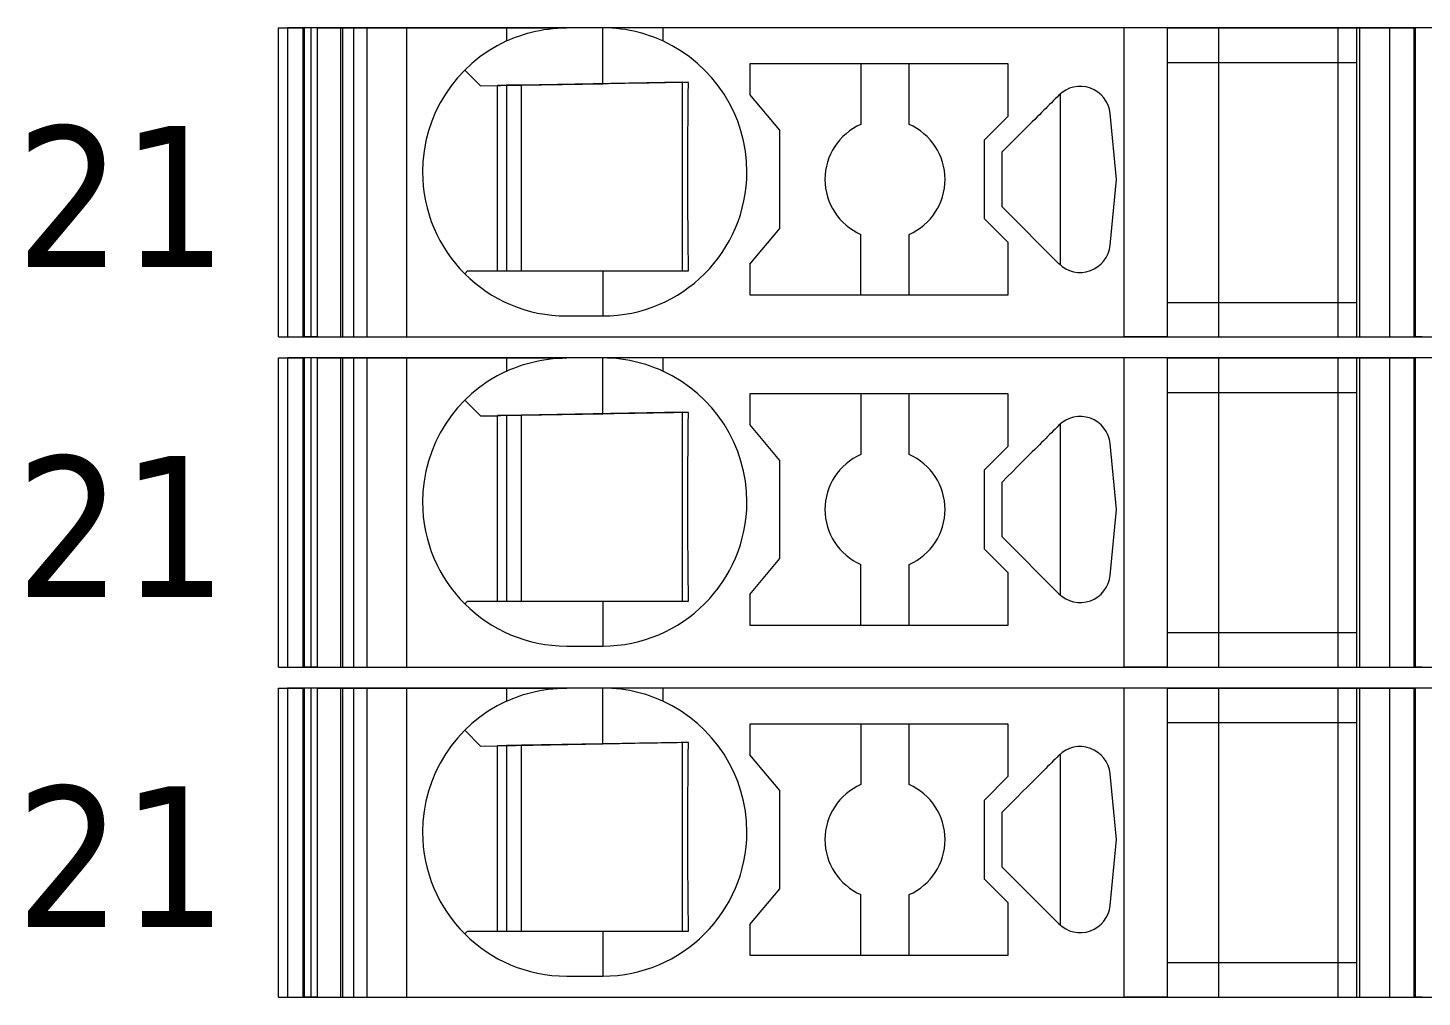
# Model space of a CAD drawing. Header units: millimetres. Extents: x 0 to 1680, y 0 to 1188.
# Drawn here: x 836.68 to 859.89, y 302.85 to 319 of the extents above; entities that cross this region are included whole.
import ezdxf
from ezdxf.enums import TextEntityAlignment as Align

# ---------------------------------------------------------------- set-up
doc = ezdxf.new("R2010")
doc.units = ezdxf.units.MM
for name, color, linetype, lineweight in [('EPLAN309', 5, 'Continuous', 5), ('EPLAN493', 5, 'Continuous', 5), ('MAIN-1', 7, 'Continuous', 5), ('MAIN-2', 7, 'Continuous', 5)]:
    doc.layers.add(name, color=color, linetype=linetype, lineweight=lineweight)
doc.styles.add('Tahoma', font='')
doc.styles.get('Tahoma').set_extended_font_data('Tahoma')

# ---------------------------------------------------------------- blocks, each defined once
blk = doc.blocks.new('EPLSYM_LibrarySPECIAL_Symbol12_Variant0_Placement8_15')
at = {"layer": 'EPLAN309', "lineweight": 13, "ltscale": 16}
blk.add_lwpolyline([(0, -5.15), (68.15, -5.15), (68.15, 0), (0, 0)], close=True, dxfattribs=at)
at = {"layer": 'EPLAN493', "color": 5, "style": 'Tahoma'}
blk.add_attdef('17_20450', text='', height=2.3478, dxfattribs=at).set_placement((0, -21.83478), align=Align.MIDDLE_RIGHT)
blk = doc.blocks.new('EPLSYM_LibrarySPECIAL_Symbol12_Variant0_Placement8_16')
at = {"layer": 'EPLAN309', "lineweight": 13, "ltscale": 16}
blk.add_lwpolyline([(0, -5.15), (68.15, -5.15), (68.15, 0), (0, 0)], close=True, dxfattribs=at)
at = {"layer": 'EPLAN493', "color": 5, "style": 'Tahoma'}
blk.add_attdef('17_20450', text='', height=2.3478, dxfattribs=at).set_placement((0, -21.83478), align=Align.MIDDLE_RIGHT)
blk = doc.blocks.new('EPLSYM_LibrarySPECIAL_Symbol12_Variant0_Placement8_17')
at = {"layer": 'EPLAN309', "lineweight": 13, "ltscale": 16}
blk.add_lwpolyline([(0, -5.15), (68.15, -5.15), (68.15, 0), (0, 0)], close=True, dxfattribs=at)
at = {"layer": 'EPLAN493', "color": 5, "style": 'Tahoma'}
blk.add_attdef('17_20450', text='', height=2.3478, dxfattribs=at).set_placement((0, -21.83478), align=Align.MIDDLE_RIGHT)

msp = doc.modelspace()

# ---------------------------------------------------------------- linework, layer by layer
at = {"layer": 'MAIN-1'}
for p, q in [((840.85, 319), (841.284, 319)), ((840.85, 313.85), (840.85, 319)), ((841.393, 319), (841.284, 319)), ((841.284, 313.85), (841.284, 319)), ((841.501, 319), (841.393, 319)), ((841.393, 313.85), (841.393, 319)), ((841.501, 319), (844.65, 319)), ((841.501, 313.85), (841.501, 319)), ((844.65, 319), (845.65, 319)), ((844.65, 319), (844.65, 318.782)), ((845.272, 318.97), (845.346, 318.981)), ((845.346, 318.981), (845.421, 318.989)), ((845.421, 318.989), (845.497, 318.995)), ((845.497, 318.995), (845.573, 318.999)), ((845.573, 318.999), (845.65, 319)), ((846.25, 319), (845.65, 319)), ((846.327, 318.999), (846.25, 319)), ((847.25, 319), (846.25, 319)), ((846.25, 318.068), (846.25, 319)), ((846.403, 318.995), (846.327, 318.999)), ((846.479, 318.989), (846.403, 318.995)), ((846.554, 318.981), (846.479, 318.989)), ((846.628, 318.97), (846.554, 318.981)), ((854.932, 319), (847.25, 319)), ((847.25, 319), (847.25, 318.782)), ((855.65, 319), (854.932, 319)), ((854.932, 313.85), (854.932, 319)), ((855.65, 319), (858.8, 319)), ((855.65, 319), (855.65, 313.85)), ((858.8, 319), (859.35, 319)), ((858.8, 319), (858.8, 313.85)), ((859.35, 319), (859.784, 319)), ((859.35, 319), (859.35, 313.85)), ((859.893, 319), (859.784, 319)), ((859.784, 313.85), (859.784, 319)), ((844.65, 318.782), (844.702, 318.805)), ((844.702, 318.805), (844.756, 318.827)), ((844.756, 318.827), (844.813, 318.849)), ((844.813, 318.849), (844.872, 318.87)), ((844.872, 318.87), (844.933, 318.89)), ((844.933, 318.89), (844.997, 318.909)), ((844.997, 318.909), (845.063, 318.927)), ((845.063, 318.927), (845.131, 318.943)), ((845.131, 318.943), (845.201, 318.958)), ((845.201, 318.958), (845.272, 318.97)), ((846.699, 318.958), (846.628, 318.97)), ((846.769, 318.943), (846.699, 318.958)), ((846.837, 318.927), (846.769, 318.943)), ((846.903, 318.909), (846.837, 318.927)), ((846.967, 318.89), (846.903, 318.909)), ((847.028, 318.87), (846.967, 318.89)), ((847.087, 318.849), (847.028, 318.87)), ((847.144, 318.827), (847.087, 318.849)), ((847.198, 318.805), (847.144, 318.827)), ((847.25, 318.782), (847.198, 318.805)), ((843.953, 318.297), (844.217, 318.033)), ((848.7, 318.4), (848.7, 317.889)), ((853, 318.4), (848.7, 318.4)), ((850.55, 318.4), (850.55, 317.392)), ((851.35, 317.392), (851.35, 318.4)), ((853, 317.529), (853, 318.4)), ((855.65, 318.425), (858.8, 318.425)), ((844.217, 318.033), (846.25, 318.068)), ((844.9, 314.95), (844.9, 318.045)), ((846.345, 318.07), (846.25, 318.068)), ((846.438, 318.071), (846.345, 318.07)), ((846.53, 318.073), (846.438, 318.071)), ((846.618, 318.075), (846.53, 318.073)), ((846.703, 318.076), (846.618, 318.075)), ((846.786, 318.077), (846.703, 318.076)), ((846.865, 318.079), (846.786, 318.077)), ((846.943, 318.08), (846.865, 318.079)), ((847.017, 318.081), (846.943, 318.08)), ((847.09, 318.082), (847.017, 318.081)), ((847.16, 318.084), (847.09, 318.082)), ((847.229, 318.085), (847.16, 318.084)), ((847.297, 318.086), (847.229, 318.085)), ((847.363, 318.087), (847.297, 318.086)), ((847.428, 318.088), (847.363, 318.087)), ((847.491, 318.089), (847.428, 318.088)), ((847.554, 318.09), (847.491, 318.089)), ((847.615, 318.091), (847.554, 318.09)), ((847.579, 314.95), (847.579, 318.091)), ((847.676, 318.092), (847.615, 318.091)), ((847.676, 318.022), (847.676, 318.092)), ((844.5, 314.95), (844.5, 318.038)), ((844.65, 318.04), (844.65, 314.95)), ((847.673, 317.803), (847.674, 317.877)), ((847.674, 317.877), (847.675, 317.95)), ((847.675, 317.95), (847.676, 318.022)), ((849.2, 317.293), (848.7, 317.889)), ((853.784, 317.816), (853.752, 317.785)), ((853.815, 317.847), (853.784, 317.816)), ((853.846, 317.879), (853.815, 317.847)), ((853.867, 317.898), (853.867, 315.052)), ((847.671, 317.57), (847.672, 317.649)), ((847.672, 317.649), (847.673, 317.727)), ((847.673, 317.727), (847.673, 317.803)), ((853.558, 317.59), (853.521, 317.553)), ((853.594, 317.626), (853.558, 317.59)), ((853.627, 317.659), (853.594, 317.626)), ((853.658, 317.691), (853.627, 317.659)), ((853.69, 317.722), (853.658, 317.691)), ((853.721, 317.753), (853.69, 317.722)), ((853.752, 317.785), (853.721, 317.753)), ((847.669, 317.317), (847.67, 317.404)), ((847.67, 317.488), (847.671, 317.57)), ((847.67, 317.404), (847.67, 317.488)), ((852.6, 317.129), (853, 317.529)), ((853.323, 317.356), (853.242, 317.274)), ((853.402, 317.434), (853.323, 317.356)), ((853.443, 317.475), (853.402, 317.434)), ((853.483, 317.515), (853.443, 317.475)), ((853.521, 317.553), (853.483, 317.515)), ((854.802, 316.475), (854.698, 317.572)), ((847.668, 317.132), (847.669, 317.226)), ((847.668, 317.034), (847.668, 317.132)), ((847.669, 317.226), (847.669, 317.317)), ((849.2, 315.657), (849.2, 317.293)), ((852.6, 317.129), (852.6, 315.821)), ((853.158, 317.19), (853.072, 317.104)), ((853.242, 317.274), (853.158, 317.19)), ((847.667, 316.931), (847.668, 317.034)), ((847.667, 316.824), (847.667, 316.931)), ((852.986, 317.018), (852.9, 316.932)), ((852.9, 316.802), (852.9, 316.932)), ((853.072, 317.104), (852.986, 317.018)), ((847.667, 316.713), (847.667, 316.824)), ((847.667, 316.6), (847.667, 316.713)), ((852.9, 316.671), (852.9, 316.802)), ((852.9, 316.54), (852.9, 316.671)), ((847.667, 316.479), (847.667, 316.6)), ((847.667, 316.361), (847.667, 316.479)), ((852.9, 316.41), (852.9, 316.54)), ((854.698, 315.378), (854.802, 316.475)), ((847.667, 316.247), (847.667, 316.361)), ((847.668, 316.138), (847.667, 316.247)), ((852.9, 316.279), (852.9, 316.41)), ((852.9, 316.148), (852.9, 316.279)), ((847.668, 316.034), (847.668, 316.138)), ((847.669, 315.934), (847.668, 316.034)), ((852.9, 316.018), (852.9, 316.148)), ((852.9, 316.018), (853.846, 315.071)), ((847.669, 315.839), (847.669, 315.934)), ((847.67, 315.748), (847.669, 315.839)), ((847.671, 315.659), (847.67, 315.748)), ((853, 315.421), (852.6, 315.821)), ((847.672, 315.573), (847.671, 315.659)), ((847.672, 315.49), (847.672, 315.573)), ((848.7, 315.061), (849.2, 315.657)), ((850.55, 314.55), (850.55, 315.558)), ((851.35, 314.55), (851.35, 315.558)), ((847.673, 315.408), (847.672, 315.49)), ((847.674, 315.329), (847.673, 315.408)), ((847.675, 315.25), (847.674, 315.329)), ((853, 314.55), (853, 315.421)), ((847.676, 315.174), (847.675, 315.25)), ((847.676, 315.098), (847.676, 315.174)), ((847.677, 315.024), (847.676, 315.098)), ((848.7, 315.061), (848.7, 314.55)), ((844, 314.95), (843.953, 314.903)), ((844, 314.95), (846.25, 314.95)), ((846.25, 314.95), (846.342, 314.95)), ((846.25, 314.95), (846.25, 314.2)), ((846.342, 314.95), (846.433, 314.95)), ((846.433, 314.95), (846.523, 314.95)), ((846.523, 314.95), (846.61, 314.95)), ((846.61, 314.95), (846.695, 314.95)), ((846.695, 314.95), (846.778, 314.95)), ((846.778, 314.95), (846.858, 314.95)), ((846.858, 314.95), (846.936, 314.95)), ((846.936, 314.95), (847.011, 314.95)), ((847.011, 314.95), (847.085, 314.95)), ((847.085, 314.95), (847.157, 314.95)), ((847.157, 314.95), (847.226, 314.95)), ((847.226, 314.95), (847.295, 314.95)), ((847.295, 314.95), (847.361, 314.95)), ((847.361, 314.95), (847.427, 314.95)), ((847.427, 314.95), (847.491, 314.95)), ((847.491, 314.95), (847.555, 314.95)), ((847.555, 314.95), (847.617, 314.95)), ((847.617, 314.95), (847.678, 314.95)), ((847.678, 314.95), (847.677, 315.024)), ((848.7, 314.55), (853, 314.55)), ((855.65, 314.425), (858.8, 314.425)), ((845.65, 314.2), (846.25, 314.2)), ((840.85, 313.85), (841.284, 313.85)), ((841.393, 313.85), (841.284, 313.85)), ((841.501, 313.85), (841.393, 313.85)), ((841.501, 313.85), (854.932, 313.85)), ((855.65, 313.85), (854.932, 313.85)), ((855.65, 313.85), (858.8, 313.85)), ((858.8, 313.85), (859.35, 313.85)), ((859.35, 313.85), (859.784, 313.85)), ((859.893, 313.85), (859.784, 313.85)), ((840.85, 313.5), (841.284, 313.5)), ((840.85, 308.35), (840.85, 313.5)), ((841.393, 313.5), (841.284, 313.5)), ((841.284, 308.35), (841.284, 313.5)), ((841.501, 313.5), (841.393, 313.5)), ((841.393, 308.35), (841.393, 313.5)), ((841.501, 313.5), (844.65, 313.5)), ((841.501, 308.35), (841.501, 313.5)), ((844.65, 313.5), (845.65, 313.5)), ((844.65, 313.5), (844.65, 313.282)), ((844.933, 313.39), (844.997, 313.409)), ((844.997, 313.409), (845.063, 313.427)), ((845.063, 313.427), (845.131, 313.443)), ((845.131, 313.443), (845.201, 313.458)), ((845.201, 313.458), (845.272, 313.47)), ((845.272, 313.47), (845.346, 313.481)), ((845.346, 313.481), (845.421, 313.489)), ((845.421, 313.489), (845.497, 313.495)), ((845.497, 313.495), (845.573, 313.499)), ((845.573, 313.499), (845.65, 313.5)), ((846.25, 313.5), (845.65, 313.5)), ((846.327, 313.499), (846.25, 313.5)), ((847.25, 313.5), (846.25, 313.5)), ((846.25, 312.568), (846.25, 313.5)), ((846.403, 313.495), (846.327, 313.499)), ((846.479, 313.489), (846.403, 313.495)), ((846.554, 313.481), (846.479, 313.489)), ((846.628, 313.47), (846.554, 313.481)), ((846.699, 313.458), (846.628, 313.47)), ((846.769, 313.443), (846.699, 313.458)), ((846.837, 313.427), (846.769, 313.443)), ((846.903, 313.409), (846.837, 313.427)), ((846.967, 313.39), (846.903, 313.409)), ((854.932, 313.5), (847.25, 313.5)), ((847.25, 313.5), (847.25, 313.282)), ((855.65, 313.5), (854.932, 313.5)), ((854.932, 308.35), (854.932, 313.5)), ((855.65, 313.5), (858.8, 313.5)), ((855.65, 313.5), (855.65, 308.35)), ((858.8, 313.5), (859.35, 313.5)), ((858.8, 313.5), (858.8, 308.35)), ((859.35, 313.5), (859.784, 313.5)), ((859.35, 313.5), (859.35, 308.35)), ((859.893, 313.5), (859.784, 313.5)), ((859.784, 308.35), (859.784, 313.5)), ((844.65, 313.282), (844.702, 313.305)), ((844.702, 313.305), (844.756, 313.327)), ((844.756, 313.327), (844.813, 313.349)), ((844.813, 313.349), (844.872, 313.37)), ((844.872, 313.37), (844.933, 313.39)), ((847.028, 313.37), (846.967, 313.39)), ((847.087, 313.349), (847.028, 313.37)), ((847.144, 313.327), (847.087, 313.349)), ((847.198, 313.305), (847.144, 313.327)), ((847.25, 313.282), (847.198, 313.305)), ((843.953, 312.797), (844.217, 312.533)), ((848.7, 312.9), (848.7, 312.389)), ((853, 312.9), (848.7, 312.9)), ((850.55, 312.9), (850.55, 311.892)), ((851.35, 311.892), (851.35, 312.9)), ((853, 312.029), (853, 312.9)), ((855.65, 312.925), (858.8, 312.925)), ((844.217, 312.533), (846.25, 312.568)), ((844.5, 309.45), (844.5, 312.538)), ((844.65, 312.54), (844.65, 309.45)), ((844.9, 309.45), (844.9, 312.545)), ((846.345, 312.57), (846.25, 312.568)), ((846.438, 312.571), (846.345, 312.57)), ((846.53, 312.573), (846.438, 312.571)), ((846.618, 312.575), (846.53, 312.573)), ((846.703, 312.576), (846.618, 312.575)), ((846.786, 312.577), (846.703, 312.576)), ((846.865, 312.579), (846.786, 312.577)), ((846.943, 312.58), (846.865, 312.579)), ((847.017, 312.581), (846.943, 312.58)), ((847.09, 312.582), (847.017, 312.581)), ((847.16, 312.584), (847.09, 312.582)), ((847.229, 312.585), (847.16, 312.584)), ((847.297, 312.586), (847.229, 312.585)), ((847.363, 312.587), (847.297, 312.586)), ((847.428, 312.588), (847.363, 312.587)), ((847.491, 312.589), (847.428, 312.588)), ((847.554, 312.59), (847.491, 312.589)), ((847.615, 312.591), (847.554, 312.59)), ((847.579, 309.45), (847.579, 312.591)), ((847.676, 312.592), (847.615, 312.591)), ((847.675, 312.45), (847.676, 312.522)), ((847.676, 312.522), (847.676, 312.592)), ((847.673, 312.303), (847.674, 312.377)), ((847.673, 312.227), (847.673, 312.303)), ((847.674, 312.377), (847.675, 312.45)), ((849.2, 311.793), (848.7, 312.389)), ((853.721, 312.253), (853.69, 312.222)), ((853.752, 312.285), (853.721, 312.253)), ((853.784, 312.316), (853.752, 312.285)), ((853.815, 312.347), (853.784, 312.316)), ((853.846, 312.379), (853.815, 312.347)), ((853.867, 312.398), (853.867, 309.552)), ((847.67, 311.988), (847.671, 312.07)), ((847.671, 312.07), (847.672, 312.149)), ((847.672, 312.149), (847.673, 312.227)), ((852.6, 311.629), (853, 312.029)), ((853.483, 312.015), (853.443, 311.975)), ((853.521, 312.053), (853.483, 312.015)), ((853.558, 312.09), (853.521, 312.053)), ((853.594, 312.126), (853.558, 312.09)), ((853.627, 312.159), (853.594, 312.126)), ((853.658, 312.191), (853.627, 312.159)), ((853.69, 312.222), (853.658, 312.191)), ((854.802, 310.975), (854.698, 312.072)), ((847.669, 311.817), (847.67, 311.904)), ((847.669, 311.726), (847.669, 311.817)), ((847.67, 311.904), (847.67, 311.988)), ((849.2, 310.157), (849.2, 311.793)), ((853.323, 311.856), (853.242, 311.774)), ((853.402, 311.934), (853.323, 311.856)), ((853.443, 311.975), (853.402, 311.934)), ((847.668, 311.632), (847.669, 311.726)), ((847.668, 311.534), (847.668, 311.632)), ((852.6, 311.629), (852.6, 310.321)), ((853.072, 311.604), (852.986, 311.518)), ((853.158, 311.69), (853.072, 311.604)), ((853.242, 311.774), (853.158, 311.69)), ((847.667, 311.431), (847.668, 311.534)), ((847.667, 311.324), (847.667, 311.431)), ((847.667, 311.213), (847.667, 311.324)), ((852.986, 311.518), (852.9, 311.432)), ((852.9, 311.302), (852.9, 311.432)), ((847.667, 311.1), (847.667, 311.213)), ((847.667, 310.979), (847.667, 311.1)), ((852.9, 311.171), (852.9, 311.302)), ((852.9, 311.04), (852.9, 311.171)), ((847.667, 310.861), (847.667, 310.979)), ((847.667, 310.747), (847.667, 310.861)), ((852.9, 310.91), (852.9, 311.04)), ((852.9, 310.779), (852.9, 310.91)), ((854.698, 309.878), (854.802, 310.975)), ((847.668, 310.638), (847.667, 310.747)), ((847.668, 310.534), (847.668, 310.638)), ((852.9, 310.648), (852.9, 310.779)), ((852.9, 310.518), (852.9, 310.648)), ((847.669, 310.434), (847.668, 310.534)), ((847.669, 310.339), (847.669, 310.434)), ((852.9, 310.518), (853.846, 309.571)), ((847.67, 310.248), (847.669, 310.339)), ((847.671, 310.159), (847.67, 310.248)), ((847.672, 310.073), (847.671, 310.159)), ((848.7, 309.561), (849.2, 310.157)), ((853, 309.921), (852.6, 310.321)), ((847.672, 309.99), (847.672, 310.073)), ((847.673, 309.908), (847.672, 309.99)), ((850.55, 309.05), (850.55, 310.058)), ((851.35, 309.05), (851.35, 310.058)), ((853, 309.05), (853, 309.921)), ((847.674, 309.829), (847.673, 309.908)), ((847.675, 309.75), (847.674, 309.829)), ((847.676, 309.674), (847.675, 309.75)), ((847.676, 309.598), (847.676, 309.674)), ((847.677, 309.524), (847.676, 309.598)), ((847.678, 309.45), (847.677, 309.524)), ((848.7, 309.561), (848.7, 309.05)), ((844, 309.45), (843.953, 309.403)), ((844, 309.45), (846.25, 309.45)), ((846.25, 309.45), (846.342, 309.45)), ((846.25, 309.45), (846.25, 308.7)), ((846.342, 309.45), (846.433, 309.45)), ((846.433, 309.45), (846.523, 309.45)), ((846.523, 309.45), (846.61, 309.45)), ((846.61, 309.45), (846.695, 309.45)), ((846.695, 309.45), (846.778, 309.45)), ((846.778, 309.45), (846.858, 309.45)), ((846.858, 309.45), (846.936, 309.45)), ((846.936, 309.45), (847.011, 309.45)), ((847.011, 309.45), (847.085, 309.45)), ((847.085, 309.45), (847.157, 309.45)), ((847.157, 309.45), (847.226, 309.45)), ((847.226, 309.45), (847.295, 309.45)), ((847.295, 309.45), (847.361, 309.45)), ((847.361, 309.45), (847.427, 309.45)), ((847.427, 309.45), (847.491, 309.45)), ((847.491, 309.45), (847.555, 309.45)), ((847.555, 309.45), (847.617, 309.45)), ((847.617, 309.45), (847.678, 309.45)), ((848.7, 309.05), (853, 309.05)), ((855.65, 308.925), (858.8, 308.925)), ((845.65, 308.7), (846.25, 308.7)), ((840.85, 308.35), (841.284, 308.35)), ((841.393, 308.35), (841.284, 308.35)), ((841.501, 308.35), (841.393, 308.35)), ((841.501, 308.35), (854.932, 308.35)), ((855.65, 308.35), (854.932, 308.35)), ((855.65, 308.35), (858.8, 308.35)), ((858.8, 308.35), (859.35, 308.35)), ((859.35, 308.35), (859.784, 308.35)), ((859.893, 308.35), (859.784, 308.35)), ((840.85, 308), (841.284, 308)), ((840.85, 302.85), (840.85, 308)), ((841.393, 308), (841.284, 308)), ((841.284, 302.85), (841.284, 308)), ((841.501, 308), (841.393, 308)), ((841.393, 302.85), (841.393, 308)), ((841.501, 308), (844.65, 308)), ((841.501, 302.85), (841.501, 308)), ((844.65, 308), (845.65, 308)), ((844.65, 308), (844.65, 307.782)), ((844.756, 307.827), (844.813, 307.849)), ((844.813, 307.849), (844.872, 307.87)), ((844.872, 307.87), (844.933, 307.89)), ((844.933, 307.89), (844.997, 307.909)), ((844.997, 307.909), (845.063, 307.927)), ((845.063, 307.927), (845.131, 307.943)), ((845.131, 307.943), (845.201, 307.958)), ((845.201, 307.958), (845.272, 307.97)), ((845.272, 307.97), (845.346, 307.981)), ((845.346, 307.981), (845.421, 307.989)), ((845.421, 307.989), (845.497, 307.995)), ((845.497, 307.995), (845.573, 307.999)), ((845.573, 307.999), (845.65, 308)), ((846.25, 308), (845.65, 308)), ((846.327, 307.999), (846.25, 308)), ((847.25, 308), (846.25, 308)), ((846.25, 307.068), (846.25, 308)), ((846.403, 307.995), (846.327, 307.999)), ((846.479, 307.989), (846.403, 307.995)), ((846.554, 307.981), (846.479, 307.989)), ((846.628, 307.97), (846.554, 307.981)), ((846.699, 307.958), (846.628, 307.97)), ((846.769, 307.943), (846.699, 307.958)), ((846.837, 307.927), (846.769, 307.943)), ((846.903, 307.909), (846.837, 307.927)), ((846.967, 307.89), (846.903, 307.909)), ((847.028, 307.87), (846.967, 307.89)), ((847.087, 307.849), (847.028, 307.87)), ((847.144, 307.827), (847.087, 307.849)), ((854.932, 308), (847.25, 308)), ((847.25, 308), (847.25, 307.782)), ((855.65, 308), (854.932, 308)), ((854.932, 302.85), (854.932, 308)), ((855.65, 308), (858.8, 308)), ((855.65, 308), (855.65, 302.85)), ((858.8, 308), (859.35, 308)), ((858.8, 308), (858.8, 302.85)), ((859.35, 308), (859.784, 308)), ((859.35, 308), (859.35, 302.85)), ((859.893, 308), (859.784, 308)), ((859.784, 302.85), (859.784, 308)), ((844.65, 307.782), (844.702, 307.805)), ((844.702, 307.805), (844.756, 307.827)), ((847.198, 307.805), (847.144, 307.827)), ((847.25, 307.782), (847.198, 307.805)), ((848.7, 307.4), (848.7, 306.889)), ((853, 307.4), (848.7, 307.4)), ((850.55, 307.4), (850.55, 306.392)), ((851.35, 306.392), (851.35, 307.4)), ((853, 306.529), (853, 307.4)), ((855.65, 307.425), (858.8, 307.425)), ((843.953, 307.297), (844.217, 307.033)), ((844.217, 307.033), (846.25, 307.068)), ((844.5, 303.95), (844.5, 307.038)), ((844.65, 307.04), (844.65, 303.95)), ((844.9, 303.95), (844.9, 307.045)), ((846.345, 307.07), (846.25, 307.068)), ((846.438, 307.071), (846.345, 307.07)), ((846.53, 307.073), (846.438, 307.071)), ((846.618, 307.075), (846.53, 307.073)), ((846.703, 307.076), (846.618, 307.075)), ((846.786, 307.077), (846.703, 307.076)), ((846.865, 307.079), (846.786, 307.077)), ((846.943, 307.08), (846.865, 307.079)), ((847.017, 307.081), (846.943, 307.08)), ((847.09, 307.082), (847.017, 307.081)), ((847.16, 307.084), (847.09, 307.082)), ((847.229, 307.085), (847.16, 307.084)), ((847.297, 307.086), (847.229, 307.085)), ((847.363, 307.087), (847.297, 307.086)), ((847.428, 307.088), (847.363, 307.087)), ((847.491, 307.089), (847.428, 307.088)), ((847.554, 307.09), (847.491, 307.089)), ((847.615, 307.091), (847.554, 307.09)), ((847.579, 303.95), (847.579, 307.091)), ((847.676, 307.092), (847.615, 307.091)), ((847.674, 306.877), (847.675, 306.95)), ((847.675, 306.95), (847.676, 307.022)), ((847.676, 307.022), (847.676, 307.092)), ((847.672, 306.649), (847.673, 306.727)), ((847.673, 306.803), (847.674, 306.877)), ((847.673, 306.727), (847.673, 306.803)), ((849.2, 306.293), (848.7, 306.889)), ((853.658, 306.691), (853.627, 306.659)), ((853.69, 306.722), (853.658, 306.691)), ((853.721, 306.753), (853.69, 306.722)), ((853.752, 306.785), (853.721, 306.753)), ((853.784, 306.816), (853.752, 306.785)), ((853.815, 306.847), (853.784, 306.816)), ((853.846, 306.879), (853.815, 306.847)), ((853.867, 306.898), (853.867, 304.052)), ((847.67, 306.488), (847.671, 306.57)), ((847.67, 306.404), (847.67, 306.488)), ((847.671, 306.57), (847.672, 306.649)), ((852.6, 306.129), (853, 306.529)), ((853.443, 306.475), (853.402, 306.434)), ((853.483, 306.515), (853.443, 306.475)), ((853.521, 306.553), (853.483, 306.515)), ((853.558, 306.59), (853.521, 306.553)), ((853.594, 306.626), (853.558, 306.59)), ((853.627, 306.659), (853.594, 306.626)), ((854.802, 305.475), (854.698, 306.572)), ((847.668, 306.132), (847.669, 306.226)), ((847.669, 306.317), (847.67, 306.404)), ((847.669, 306.226), (847.669, 306.317)), ((849.2, 304.657), (849.2, 306.293)), ((853.242, 306.274), (853.158, 306.19)), ((853.323, 306.356), (853.242, 306.274)), ((853.402, 306.434), (853.323, 306.356)), ((847.667, 305.931), (847.668, 306.034)), ((847.668, 306.034), (847.668, 306.132)), ((852.6, 306.129), (852.6, 304.821)), ((852.986, 306.018), (852.9, 305.932)), ((853.072, 306.104), (852.986, 306.018)), ((853.158, 306.19), (853.072, 306.104)), ((847.667, 305.824), (847.667, 305.931)), ((847.667, 305.713), (847.667, 305.824)), ((852.9, 305.802), (852.9, 305.932)), ((852.9, 305.671), (852.9, 305.802)), ((847.667, 305.6), (847.667, 305.713)), ((847.667, 305.479), (847.667, 305.6)), ((852.9, 305.54), (852.9, 305.671)), ((852.9, 305.41), (852.9, 305.54)), ((847.667, 305.361), (847.667, 305.479)), ((847.667, 305.247), (847.667, 305.361)), ((852.9, 305.279), (852.9, 305.41)), ((852.9, 305.148), (852.9, 305.279)), ((854.698, 304.378), (854.802, 305.475)), ((847.668, 305.138), (847.667, 305.247)), ((847.668, 305.034), (847.668, 305.138)), ((852.9, 305.018), (852.9, 305.148)), ((847.669, 304.934), (847.668, 305.034)), ((847.669, 304.839), (847.669, 304.934)), ((847.67, 304.748), (847.669, 304.839)), ((853, 304.421), (852.6, 304.821)), ((852.9, 305.018), (853.846, 304.071)), ((847.671, 304.659), (847.67, 304.748)), ((847.672, 304.573), (847.671, 304.659)), ((848.7, 304.061), (849.2, 304.657)), ((847.672, 304.49), (847.672, 304.573)), ((847.673, 304.408), (847.672, 304.49)), ((847.674, 304.329), (847.673, 304.408)), ((850.55, 303.55), (850.55, 304.558)), ((851.35, 303.55), (851.35, 304.558)), ((853, 303.55), (853, 304.421)), ((847.675, 304.25), (847.674, 304.329)), ((847.676, 304.174), (847.675, 304.25)), ((847.676, 304.098), (847.676, 304.174)), ((844, 303.95), (843.953, 303.903)), ((844, 303.95), (846.25, 303.95)), ((846.25, 303.95), (846.342, 303.95)), ((846.25, 303.95), (846.25, 303.2)), ((846.342, 303.95), (846.433, 303.95)), ((846.433, 303.95), (846.523, 303.95)), ((846.523, 303.95), (846.61, 303.95)), ((846.61, 303.95), (846.695, 303.95)), ((846.695, 303.95), (846.778, 303.95)), ((846.778, 303.95), (846.858, 303.95)), ((846.858, 303.95), (846.936, 303.95)), ((846.936, 303.95), (847.011, 303.95)), ((847.011, 303.95), (847.085, 303.95)), ((847.085, 303.95), (847.157, 303.95)), ((847.157, 303.95), (847.226, 303.95)), ((847.226, 303.95), (847.295, 303.95)), ((847.295, 303.95), (847.361, 303.95)), ((847.361, 303.95), (847.427, 303.95)), ((847.427, 303.95), (847.491, 303.95)), ((847.491, 303.95), (847.555, 303.95)), ((847.555, 303.95), (847.617, 303.95)), ((847.617, 303.95), (847.678, 303.95)), ((847.677, 304.024), (847.676, 304.098)), ((847.678, 303.95), (847.677, 304.024)), ((848.7, 304.061), (848.7, 303.55)), ((848.7, 303.55), (853, 303.55)), ((855.65, 303.425), (858.8, 303.425)), ((845.65, 303.2), (846.25, 303.2)), ((840.85, 302.85), (841.284, 302.85)), ((841.393, 302.85), (841.284, 302.85)), ((841.501, 302.85), (841.393, 302.85)), ((841.501, 302.85), (854.932, 302.85)), ((855.65, 302.85), (854.932, 302.85)), ((855.65, 302.85), (858.8, 302.85)), ((858.8, 302.85), (859.35, 302.85)), ((859.35, 302.85), (859.784, 302.85)), ((859.893, 302.85), (859.784, 302.85))]:
    msp.add_line(p, q, dxfattribs=at)
for centre, radius, start, end in [((845.65, 316.6), 2.4, 114.6244, 180), ((846.25, 316.6), 2.4, 0, 65.3756), ((854.2, 317.525), 0.5, 5.4404, 135), ((850.95, 316.475), 1, 113.5782, 180), ((850.95, 316.475), 1, 0, 66.4218), ((845.65, 316.6), 2.4, 180, 270), ((846.25, 316.6), 2.4, 270, 0), ((850.95, 316.475), 1, 180, 246.4218), ((850.95, 316.475), 1, 293.5782, 0), ((854.2, 315.425), 0.5, 225, 354.5596), ((845.65, 311.1), 2.4, 114.6244, 180), ((846.25, 311.1), 2.4, 0, 65.3756), ((854.2, 312.025), 0.5, 5.4404, 135), ((850.95, 310.975), 1, 113.5782, 180), ((850.95, 310.975), 1, 0, 66.4218), ((845.65, 311.1), 2.4, 180, 270), ((846.25, 311.1), 2.4, 270, 0), ((850.95, 310.975), 1, 180, 246.4218), ((850.95, 310.975), 1, 293.5782, 0), ((854.2, 309.925), 0.5, 225, 354.5596), ((845.65, 305.6), 2.4, 114.6244, 180), ((846.25, 305.6), 2.4, 0, 65.3756), ((854.2, 306.525), 0.5, 5.4404, 135), ((850.95, 305.475), 1, 113.5782, 180), ((850.95, 305.475), 1, 0, 66.4218), ((845.65, 305.6), 2.4, 180, 270), ((846.25, 305.6), 2.4, 270, 0), ((850.95, 305.475), 1, 180, 246.4218), ((850.95, 305.475), 1, 293.5782, 0), ((854.2, 304.425), 0.5, 225, 354.5596)]:
    msp.add_arc(centre, radius, start, end, dxfattribs=at)
at = {"layer": 'MAIN-2'}
for p, q in [((841.256, 319), (841.256, 313.85)), ((841.889, 313.85), (841.889, 319)), ((841.917, 319), (841.917, 313.85)), ((842.102, 319), (842.102, 313.85)), ((842.32, 319), (842.32, 313.85)), ((842.981, 319), (842.981, 313.85)), ((856.506, 313.85), (856.506, 319)), ((858.491, 319), (858.491, 313.85)), ((858.85, 319), (858.85, 313.85)), ((859.756, 319), (859.756, 313.85)), ((844.9, 318.048), (844.65, 318.043)), ((844.9, 318.053), (847.579, 318.1)), ((844.9, 318.048), (844.9, 318.053)), ((844.9, 318.045), (844.9, 318.048)), ((847.579, 318.1), (847.676, 318.092)), ((847.579, 318.091), (847.579, 318.1)), ((844.217, 318.033), (844.5, 318.038)), ((844.65, 318.042), (844.5, 318.039)), ((844.5, 318.039), (844.5, 318.038)), ((844.5, 318.038), (844.5, 318.038)), ((844.65, 318.042), (844.65, 318.043)), ((844.65, 318.042), (844.65, 318.04)), ((844.65, 314.95), (844.65, 314.95)), ((844.9, 314.95), (844.9, 314.95)), ((841.256, 313.5), (841.256, 308.35)), ((841.889, 308.35), (841.889, 313.5)), ((841.917, 313.5), (841.917, 308.35)), ((842.102, 313.5), (842.102, 308.35)), ((842.32, 313.5), (842.32, 308.35)), ((842.981, 313.5), (842.981, 308.35)), ((856.506, 308.35), (856.506, 313.5)), ((858.491, 313.5), (858.491, 308.35)), ((858.85, 313.5), (858.85, 308.35)), ((859.756, 313.5), (859.756, 308.35)), ((844.217, 312.533), (844.5, 312.538)), ((844.65, 312.542), (844.5, 312.539)), ((844.5, 312.539), (844.5, 312.538)), ((844.5, 312.538), (844.5, 312.538)), ((844.9, 312.548), (844.65, 312.543)), ((844.65, 312.542), (844.65, 312.543)), ((844.65, 312.542), (844.65, 312.54)), ((844.9, 312.553), (847.579, 312.6)), ((844.9, 312.548), (844.9, 312.553)), ((844.9, 312.545), (844.9, 312.548)), ((847.579, 312.6), (847.676, 312.592)), ((847.579, 312.591), (847.579, 312.6)), ((844.65, 309.45), (844.65, 309.45)), ((844.9, 309.45), (844.9, 309.45)), ((841.256, 308), (841.256, 302.85)), ((841.889, 302.85), (841.889, 308)), ((841.917, 308), (841.917, 302.85)), ((842.102, 308), (842.102, 302.85)), ((842.32, 308), (842.32, 302.85)), ((842.981, 308), (842.981, 302.85)), ((856.506, 302.85), (856.506, 308)), ((858.491, 308), (858.491, 302.85)), ((858.85, 308), (858.85, 302.85)), ((859.756, 308), (859.756, 302.85)), ((844.217, 307.033), (844.5, 307.038)), ((844.65, 307.042), (844.5, 307.039)), ((844.5, 307.039), (844.5, 307.038)), ((844.5, 307.038), (844.5, 307.038)), ((844.9, 307.048), (844.65, 307.043)), ((844.65, 307.042), (844.65, 307.043)), ((844.65, 307.042), (844.65, 307.04)), ((844.9, 307.053), (847.579, 307.1)), ((844.9, 307.048), (844.9, 307.053)), ((844.9, 307.045), (844.9, 307.048)), ((847.579, 307.1), (847.676, 307.092)), ((847.579, 307.091), (847.579, 307.1)), ((844.65, 303.95), (844.65, 303.95)), ((844.9, 303.95), (844.9, 303.95))]:
    msp.add_line(p, q, dxfattribs=at)

# ---------------------------------------------------------------- block references
ref = msp.add_blockref('EPLSYM_LibrarySPECIAL_Symbol12_Variant0_Placement8_15', (841, 319))
ref.add_attrib('17_20450', '21', dxfattribs={"layer": 'EPLAN493', "color": 5, "height": 2.3478, "style": 'Tahoma'}).set_placement((840, 316.19), align=Align.MIDDLE_RIGHT)
ref = msp.add_blockref('EPLSYM_LibrarySPECIAL_Symbol12_Variant0_Placement8_16', (841, 313.5))
ref.add_attrib('17_20450', '21', dxfattribs={"layer": 'EPLAN493', "color": 5, "height": 2.3478, "style": 'Tahoma'}).set_placement((840, 310.69), align=Align.MIDDLE_RIGHT)
ref = msp.add_blockref('EPLSYM_LibrarySPECIAL_Symbol12_Variant0_Placement8_17', (841, 308))
ref.add_attrib('17_20450', '21', dxfattribs={"layer": 'EPLAN493', "color": 5, "height": 2.3478, "style": 'Tahoma'}).set_placement((840, 305.19), align=Align.MIDDLE_RIGHT)

doc.saveas('drawing.dxf')
